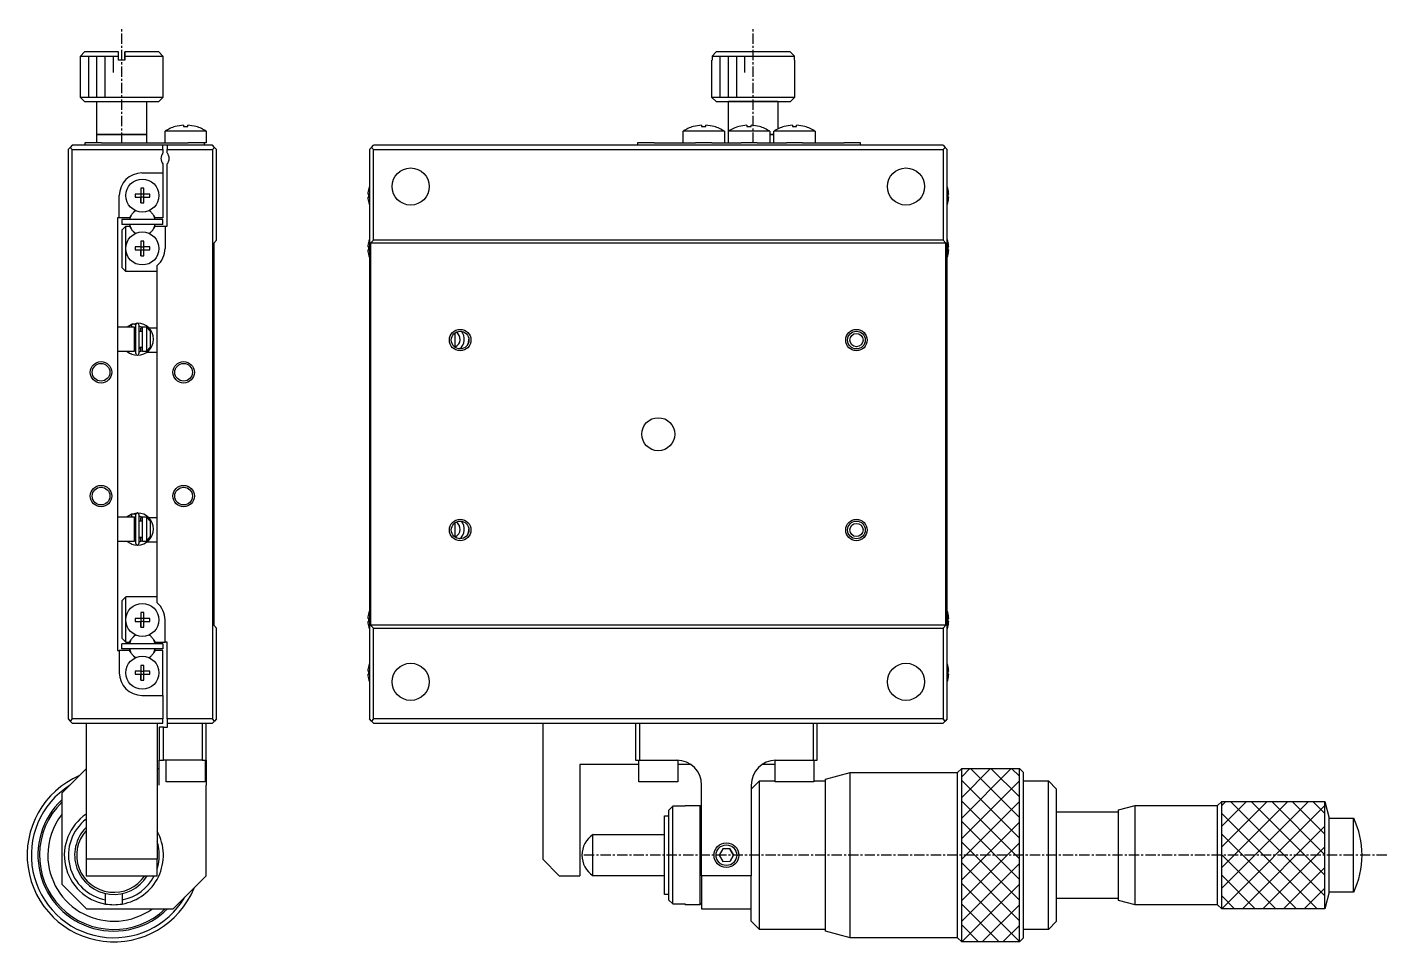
# Model space of a CAD drawing. Extents: x 913 to 1249, y 44 to 277.
# Drawn here: x 1083.9 to 1248.6, y 121.2 to 232 of the extents above; entities that cross this region are included whole.
import ezdxf

# ---------------------------------------------------------------- set-up
doc = ezdxf.new("R2010")
doc.units = 0
doc.linetypes.add('CENTER', pattern=[2, 1.25, -0.25, 0.25, -0.25])
doc.layers.get('0').update_dxf_attribs({"linetype": 'CONTINUOUS'})
doc.layers.add('CENTER', color=1, linetype='CENTER')

msp = doc.modelspace()

# ---------------------------------------------------------------- linework, layer by layer
at = {"color": 7, "linetype": 'CONTINUOUS'}
for p, q in [((1090.36, 228.49), (1090.86, 228.99)), ((1094.96, 228.99), (1090.86, 228.99)), ((1094.96, 228.49), (1094.96, 228.99)), ((1099.86, 228.99), (1095.76, 228.99)), ((1095.76, 228.99), (1095.76, 228.49)), ((1095.76, 228.49), (1095.76, 228.99)), ((1099.86, 228.99), (1100.36, 228.49)), ((1167.38, 228.99), (1166.87, 228.49)), ((1176.34, 228.99), (1167.38, 228.99)), ((1176.84, 228.49), (1176.34, 228.99)), ((1090.36, 228.49), (1094.96, 228.49)), ((1090.36, 223.49), (1090.36, 228.49)), ((1094.96, 227.99), (1094.96, 228.49)), ((1095.76, 227.99), (1094.96, 227.99)), ((1095.76, 227.99), (1095.76, 228.49)), ((1095.76, 228.49), (1100.36, 228.49)), ((1095.76, 228.49), (1095.76, 227.99)), ((1100.36, 228.49), (1100.36, 223.49)), ((1166.87, 227.99), (1166.86, 227.99)), ((1166.86, 223.49), (1166.86, 227.99)), ((1166.87, 228.49), (1176.84, 228.49)), ((1166.87, 228.49), (1166.87, 227.99)), ((1176.84, 227.99), (1176.84, 228.49)), ((1176.86, 227.99), (1176.84, 227.99)), ((1176.86, 227.99), (1176.86, 223.49)), ((1095.36, 223.49), (1090.36, 223.49)), ((1090.86, 222.99), (1090.36, 223.49)), ((1090.86, 222.99), (1095.36, 222.99)), ((1092.36, 218.99), (1092.36, 222.99)), ((1100.36, 223.49), (1095.36, 223.49)), ((1095.36, 222.99), (1099.86, 222.99)), ((1098.36, 222.99), (1098.36, 218.99)), ((1100.36, 223.49), (1099.86, 222.99)), ((1176.86, 223.49), (1166.86, 223.49)), ((1167.36, 222.99), (1166.86, 223.49)), ((1167.36, 222.99), (1168.86, 222.99)), ((1167.36, 222.99), (1176.36, 222.99)), ((1168.86, 222.99), (1174.86, 222.99)), ((1174.86, 222.99), (1168.86, 222.99)), ((1168.86, 219.39), (1168.86, 222.99)), ((1174.86, 222.99), (1176.36, 222.99)), ((1174.86, 222.99), (1174.86, 219.68)), ((1176.86, 223.49), (1176.36, 222.99)), ((1105.61, 219.39), (1100.61, 219.39)), ((1100.61, 217.99), (1100.61, 219.39)), ((1101.85, 219.96), (1101.85, 219.96)), ((1102.85, 220.13), (1102.85, 219.96)), ((1102.85, 219.96), (1103.37, 219.96)), ((1103.37, 219.96), (1103.37, 220.13)), ((1104.37, 219.96), (1104.37, 219.96)), ((1105.61, 219.39), (1105.61, 217.99)), ((1165.86, 219.39), (1163.36, 219.39)), ((1163.36, 217.99), (1163.36, 219.39)), ((1164.6, 219.96), (1164.6, 219.96)), ((1165.6, 220.13), (1165.6, 219.96)), ((1165.6, 219.96), (1166.12, 219.96)), ((1168.36, 219.39), (1165.86, 219.39)), ((1166.12, 219.96), (1166.12, 220.13)), ((1167.12, 219.96), (1167.12, 219.96)), ((1168.36, 219.39), (1168.36, 217.99)), ((1171.36, 219.39), (1168.86, 219.39)), ((1168.86, 217.99), (1168.86, 219.39)), ((1170.1, 219.96), (1170.1, 219.96)), ((1171.1, 220.13), (1171.1, 219.96)), ((1171.1, 219.96), (1171.62, 219.96)), ((1173.86, 219.39), (1171.36, 219.39)), ((1171.62, 219.96), (1171.62, 220.13)), ((1172.62, 219.96), (1172.62, 219.96)), ((1173.86, 219.39), (1173.86, 217.99)), ((1176.86, 219.39), (1174.36, 219.39)), ((1174.36, 217.99), (1174.36, 219.39)), ((1175.6, 219.96), (1175.6, 219.96)), ((1176.6, 220.13), (1176.6, 219.96)), ((1176.6, 219.96), (1177.12, 219.96)), ((1179.36, 219.39), (1176.86, 219.39)), ((1177.12, 219.96), (1177.12, 220.13)), ((1178.12, 219.96), (1178.12, 219.96)), ((1179.36, 219.39), (1179.36, 217.99)), ((1088.86, 217.19), (1089.11, 217.44)), ((1089.36, 217.69), (1089.11, 217.44)), ((1089.11, 217.44), (1089.36, 217.19)), ((1100.36, 217.69), (1089.36, 217.69)), ((1092.91, 217.99), (1090.91, 217.99)), ((1090.91, 217.99), (1090.91, 217.69)), ((1095.36, 218.99), (1092.36, 218.99)), ((1092.36, 218.99), (1095.36, 218.99)), ((1092.36, 217.99), (1092.36, 218.99)), ((1092.91, 217.99), (1102.04, 217.99)), ((1098.36, 218.99), (1095.36, 218.99)), ((1095.36, 218.99), (1098.36, 218.99)), ((1098.36, 218.99), (1098.36, 217.99)), ((1100.86, 217.69), (1100.36, 217.69)), ((1100.36, 217.19), (1100.36, 217.69)), ((1106.36, 217.69), (1100.86, 217.69)), ((1100.86, 217.69), (1100.86, 217.19)), ((1102.04, 217.99), (1103.41, 217.99)), ((1105.41, 217.99), (1103.41, 217.99)), ((1105.61, 217.99), (1105.41, 217.99)), ((1105.41, 217.69), (1105.41, 217.99)), ((1106.61, 217.44), (1106.36, 217.69)), ((1106.36, 217.19), (1106.61, 217.44)), ((1106.61, 217.44), (1106.86, 217.19)), ((1125.36, 217.19), (1125.61, 217.44)), ((1125.61, 217.44), (1125.86, 217.69)), ((1125.61, 217.44), (1125.86, 217.19)), ((1194.86, 217.69), (1125.86, 217.69)), ((1157.86, 217.99), (1157.86, 217.69)), ((1159.86, 217.99), (1157.86, 217.99)), ((1159.86, 217.99), (1164.78, 217.99)), ((1164.78, 217.99), (1164.88, 217.99)), ((1165.86, 217.99), (1164.88, 217.99)), ((1166.84, 217.99), (1165.86, 217.99)), ((1166.84, 217.99), (1166.93, 217.99)), ((1166.93, 217.99), (1170.28, 217.99)), ((1170.28, 217.99), (1170.38, 217.99)), ((1171.36, 217.99), (1170.38, 217.99)), ((1172.34, 217.99), (1171.36, 217.99)), ((1172.34, 217.99), (1172.43, 217.99)), ((1172.43, 217.99), (1175.78, 217.99)), ((1174.36, 218.99), (1173.86, 218.99)), ((1173.86, 218.99), (1174.36, 218.99)), ((1175.78, 217.99), (1175.88, 217.99)), ((1176.86, 217.99), (1175.88, 217.99)), ((1177.84, 217.99), (1176.86, 217.99)), ((1177.84, 217.99), (1177.93, 217.99)), ((1177.93, 217.99), (1182.86, 217.99)), ((1184.86, 217.99), (1182.86, 217.99)), ((1184.86, 217.69), (1184.86, 217.99)), ((1194.86, 217.69), (1195.11, 217.44)), ((1194.86, 217.19), (1195.11, 217.44)), ((1195.11, 217.44), (1195.36, 217.19)), ((1088.86, 217.19), (1088.86, 148.19)), ((1089.36, 217.19), (1100.36, 217.19)), ((1089.36, 148.19), (1089.36, 217.19)), ((1100.36, 217.19), (1100.36, 216.76)), ((1100.86, 217.19), (1106.36, 217.19)), ((1100.86, 216.76), (1100.86, 217.19)), ((1106.36, 217.19), (1106.36, 148.19)), ((1106.86, 206.19), (1106.86, 217.19)), ((1125.36, 217.19), (1125.36, 148.19)), ((1125.86, 217.19), (1194.86, 217.19)), ((1125.86, 206.19), (1125.86, 217.19)), ((1194.86, 217.19), (1194.86, 206.19)), ((1195.36, 148.19), (1195.36, 217.19)), ((1097.81, 214.34), (1100.36, 214.34)), ((1100.36, 215.43), (1100.36, 214.34)), ((1100.36, 214.34), (1100.36, 208.89)), ((1100.86, 207.89), (1100.86, 215.43)), ((1097.68, 212.48), (1097.68, 211.77)), ((1098.04, 212.48), (1097.68, 212.48)), ((1097.68, 212.48), (1097.68, 211.77)), ((1098.04, 211.77), (1098.04, 212.48)), ((1125.29, 212.48), (1125.28, 212.48)), ((1195.43, 212.48), (1195.43, 212.48)), ((1095.06, 208.89), (1095.06, 211.59)), ((1096.98, 211.77), (1096.98, 211.41)), ((1097.68, 211.77), (1096.98, 211.77)), ((1096.98, 211.41), (1097.68, 211.41)), ((1097.69, 211.76), (1097.68, 211.77)), ((1097.69, 211.43), (1097.68, 211.41)), ((1097.68, 211.41), (1097.68, 210.71)), ((1097.68, 210.71), (1097.68, 211.41)), ((1098.03, 211.76), (1097.69, 211.76)), ((1097.69, 211.76), (1097.69, 211.43)), ((1097.69, 211.43), (1098.03, 211.43)), ((1098.03, 211.76), (1098.04, 211.77)), ((1098.03, 211.43), (1098.03, 211.76)), ((1098.03, 211.43), (1098.04, 211.41)), ((1098.75, 211.77), (1098.04, 211.77)), ((1098.04, 211.41), (1098.75, 211.41)), ((1098.04, 210.71), (1098.04, 211.41)), ((1098.75, 211.41), (1098.75, 211.77)), ((1125.29, 211.77), (1125.17, 211.77)), ((1125.17, 211.41), (1125.29, 211.41)), ((1125.29, 211.41), (1125.29, 211.77)), ((1195.43, 211.77), (1195.43, 211.41)), ((1195.55, 211.77), (1195.43, 211.77)), ((1195.43, 211.41), (1195.55, 211.41)), ((1096.49, 209.19), (1096.32, 208.89)), ((1097.68, 210.71), (1098.04, 210.71)), ((1099.41, 208.89), (1099.24, 209.19)), ((1125.28, 210.71), (1125.29, 210.71)), ((1195.43, 210.71), (1195.43, 210.71)), ((1095.06, 208.89), (1094.86, 208.89)), ((1094.86, 208.89), (1094.86, 156.49)), ((1096.32, 208.89), (1095.06, 208.89)), ((1100.36, 208.69), (1095.36, 208.69)), ((1095.36, 208.69), (1095.36, 208.09)), ((1100.36, 208.09), (1095.36, 208.09)), ((1095.86, 207.89), (1095.36, 207.39)), ((1095.86, 207.89), (1096.32, 207.89)), ((1095.86, 205.19), (1095.86, 207.89)), ((1096.32, 207.89), (1096.49, 207.6)), ((1099.24, 207.6), (1099.41, 207.89)), ((1100.36, 208.89), (1099.41, 208.89)), ((1099.41, 207.89), (1100.61, 207.89)), ((1100.36, 208.09), (1100.36, 208.69)), ((1100.61, 207.89), (1100.86, 207.89)), ((1100.61, 207.89), (1100.61, 205.19)), ((1095.36, 207.39), (1095.36, 202.89)), ((1097.68, 206.08), (1097.68, 205.37)), ((1098.04, 206.08), (1097.68, 206.08)), ((1097.68, 206.08), (1097.68, 205.37)), ((1098.04, 205.37), (1098.04, 206.08)), ((1106.86, 206.19), (1106.51, 205.84)), ((1125.29, 206.08), (1125.28, 206.08)), ((1125.86, 206.19), (1125.51, 205.84)), ((1194.86, 206.19), (1125.86, 206.19)), ((1195.21, 205.84), (1194.86, 206.19)), ((1195.43, 206.08), (1195.43, 206.08)), ((1095.86, 202.39), (1095.86, 205.19)), ((1096.98, 205.37), (1096.98, 205.01)), ((1097.68, 205.37), (1096.98, 205.37)), ((1096.98, 205.01), (1097.68, 205.01)), ((1097.69, 205.36), (1097.68, 205.37)), ((1097.69, 205.03), (1097.68, 205.01)), ((1097.68, 205.01), (1097.68, 204.31)), ((1097.68, 204.31), (1097.68, 205.01)), ((1097.68, 204.31), (1098.04, 204.31)), ((1098.03, 205.36), (1097.69, 205.36)), ((1097.69, 205.36), (1097.69, 205.03)), ((1097.69, 205.03), (1098.03, 205.03)), ((1098.03, 205.36), (1098.04, 205.37)), ((1098.03, 205.03), (1098.03, 205.36)), ((1098.03, 205.03), (1098.04, 205.01)), ((1098.75, 205.37), (1098.04, 205.37)), ((1098.04, 205.01), (1098.75, 205.01)), ((1098.04, 204.31), (1098.04, 205.01)), ((1098.75, 205.01), (1098.75, 205.37)), ((1106.51, 205.84), (1106.51, 159.54)), ((1125.29, 205.37), (1125.17, 205.37)), ((1125.17, 205.01), (1125.29, 205.01)), ((1125.28, 204.31), (1125.29, 204.31)), ((1125.29, 205.01), (1125.29, 205.37)), ((1195.21, 205.84), (1125.51, 205.84)), ((1125.51, 205.84), (1125.51, 159.54)), ((1195.21, 159.54), (1195.21, 205.84)), ((1195.43, 205.37), (1195.43, 205.01)), ((1195.55, 205.37), (1195.43, 205.37)), ((1195.43, 205.01), (1195.55, 205.01)), ((1195.43, 204.31), (1195.43, 204.31)), ((1095.36, 202.89), (1095.86, 202.39)), ((1099.66, 195.17), (1099.66, 203.12)), ((1099.66, 202.39), (1095.86, 202.39)), ((1096.01, 195.7), (1096.49, 195.99)), ((1096.46, 195.98), (1096.48, 195.99)), ((1096.48, 195.99), (1097.23, 196.15)), ((1096.48, 195.99), (1096.59, 195.69)), ((1094.86, 195.69), (1096.86, 195.69)), ((1096.86, 195.69), (1096.86, 192.69)), ((1096.86, 195.19), (1097.06, 195.19)), ((1097.06, 192.45), (1097.06, 195.95)), ((1097.45, 195.95), (1097.45, 192.45)), ((1097.86, 195.64), (1097.45, 195.75)), ((1097.45, 195.19), (1097.86, 195.19)), ((1097.66, 195.19), (1097.66, 195.59)), ((1097.66, 195.59), (1097.86, 195.59)), ((1097.86, 192.69), (1097.86, 195.69)), ((1097.86, 195.69), (1098.36, 195.69)), ((1098.36, 195.69), (1098.36, 195.64)), ((1098.36, 195.64), (1098.36, 192.75)), ((1098.86, 195.11), (1098.36, 195.64)), ((1098.61, 195.59), (1099.66, 195.59)), ((1098.86, 193.28), (1098.86, 195.11)), ((1099.66, 193.02), (1099.66, 195.17)), ((1135.76, 193.28), (1135.76, 194.99)), ((1096.86, 192.69), (1094.86, 192.69)), ((1097.06, 193.19), (1096.86, 193.19)), ((1097.06, 193.09), (1096.86, 193.09)), ((1097.86, 193.19), (1097.45, 193.19)), ((1097.66, 193.09), (1097.45, 193.09)), ((1097.45, 192.66), (1097.86, 192.77)), ((1097.66, 192.7), (1097.66, 193.19)), ((1098.36, 192.69), (1097.86, 192.69)), ((1098.36, 192.75), (1098.86, 193.28)), ((1098.36, 192.75), (1098.36, 192.69)), ((1099.66, 172.17), (1099.66, 193.02)), ((1135.76, 193.28), (1135.76, 193.2)), ((1137.42, 194.2), (1137.42, 194.22)), ((1096.49, 192.42), (1096.47, 192.43)), ((1096.49, 192.42), (1096.49, 192.42)), ((1096.49, 192.42), (1096.49, 192.42)), ((1096.49, 192.42), (1096.49, 192.42)), ((1096.53, 192.4), (1096.49, 192.42)), ((1096.54, 192.4), (1096.53, 192.4)), ((1096.53, 192.4), (1096.53, 192.4)), ((1096.53, 192.4), (1096.53, 192.4)), ((1096.55, 192.4), (1096.54, 192.4)), ((1096.54, 192.4), (1096.54, 192.4)), ((1096.54, 192.4), (1096.54, 192.4)), ((1096.54, 192.4), (1096.54, 192.4)), ((1096.54, 192.4), (1096.54, 192.4)), ((1096.54, 192.4), (1096.54, 192.4)), ((1096.55, 192.39), (1096.55, 192.4)), ((1096.55, 192.4), (1096.55, 192.4)), ((1099.66, 192.59), (1098.34, 192.59)), ((1096.01, 172.7), (1096.49, 172.99)), ((1096.46, 172.98), (1097.23, 173.15)), ((1096.48, 172.99), (1096.59, 172.69)), ((1097.06, 169.45), (1097.06, 172.95)), ((1097.45, 172.95), (1097.45, 169.45)), ((1094.86, 172.69), (1096.86, 172.69)), ((1096.86, 172.69), (1096.86, 169.69)), ((1096.86, 172.19), (1097.06, 172.19)), ((1097.86, 172.64), (1097.45, 172.75)), ((1097.45, 172.19), (1097.86, 172.19)), ((1097.66, 172.19), (1097.66, 172.59)), ((1097.66, 172.59), (1097.86, 172.59)), ((1097.86, 169.69), (1097.86, 172.69)), ((1097.86, 172.69), (1098.36, 172.69)), ((1098.36, 172.69), (1098.36, 172.64)), ((1098.86, 172.11), (1098.36, 172.64)), ((1098.36, 172.64), (1098.36, 169.75)), ((1098.61, 172.59), (1099.66, 172.59)), ((1098.86, 170.28), (1098.86, 172.11)), ((1099.66, 170.02), (1099.66, 172.17)), ((1135.76, 170.28), (1135.76, 171.99)), ((1096.86, 169.69), (1094.86, 169.69)), ((1097.06, 170.19), (1096.86, 170.19)), ((1097.06, 170.09), (1096.86, 170.09)), ((1097.86, 170.19), (1097.45, 170.19)), ((1097.66, 170.09), (1097.45, 170.09)), ((1097.45, 169.66), (1097.86, 169.77)), ((1097.66, 169.7), (1097.66, 170.19)), ((1098.36, 169.69), (1097.86, 169.69)), ((1098.36, 169.75), (1098.86, 170.28)), ((1098.36, 169.75), (1098.36, 169.69)), ((1099.66, 162.27), (1099.66, 170.02)), ((1135.76, 170.28), (1135.76, 170.2)), ((1137.42, 171.2), (1137.42, 171.22)), ((1096.49, 169.42), (1096.47, 169.43)), ((1096.48, 169.42), (1096.48, 169.42)), ((1096.49, 169.42), (1096.49, 169.42)), ((1096.49, 169.42), (1096.49, 169.42)), ((1096.49, 169.42), (1096.49, 169.42)), ((1096.53, 169.4), (1096.49, 169.42)), ((1096.54, 169.4), (1096.53, 169.4)), ((1096.53, 169.4), (1096.53, 169.4)), ((1096.53, 169.4), (1096.53, 169.4)), ((1096.55, 169.4), (1096.54, 169.4)), ((1096.54, 169.4), (1096.54, 169.4)), ((1096.54, 169.4), (1096.54, 169.4)), ((1096.54, 169.4), (1096.54, 169.4)), ((1096.54, 169.4), (1096.54, 169.4)), ((1096.54, 169.4), (1096.54, 169.4)), ((1096.55, 169.39), (1096.55, 169.4)), ((1096.55, 169.4), (1096.55, 169.4)), ((1099.66, 169.59), (1098.34, 169.59)), ((1095.86, 162.99), (1095.36, 162.49)), ((1095.36, 162.49), (1095.36, 157.99)), ((1099.66, 162.99), (1095.86, 162.99)), ((1095.86, 160.19), (1095.86, 162.99)), ((1095.86, 157.49), (1095.86, 160.19)), ((1096.98, 160.37), (1096.98, 160.01)), ((1097.68, 160.37), (1096.98, 160.37)), ((1096.98, 160.01), (1097.68, 160.01)), ((1097.68, 161.08), (1097.68, 160.37)), ((1098.04, 161.08), (1097.68, 161.08)), ((1097.68, 161.08), (1097.68, 160.37)), ((1097.69, 160.36), (1097.68, 160.37)), ((1097.69, 160.03), (1097.68, 160.01)), ((1097.68, 160.01), (1097.68, 159.31)), ((1097.68, 159.31), (1097.68, 160.01)), ((1098.03, 160.36), (1097.69, 160.36)), ((1097.69, 160.36), (1097.69, 160.03)), ((1097.69, 160.03), (1098.03, 160.03)), ((1098.03, 160.36), (1098.04, 160.37)), ((1098.03, 160.03), (1098.03, 160.36)), ((1098.03, 160.03), (1098.04, 160.01)), ((1098.04, 160.37), (1098.04, 161.08)), ((1098.75, 160.37), (1098.04, 160.37)), ((1098.04, 160.01), (1098.75, 160.01)), ((1098.04, 159.31), (1098.04, 160.01)), ((1098.75, 160.01), (1098.75, 160.37)), ((1100.61, 157.49), (1100.61, 160.19)), ((1125.29, 160.37), (1125.17, 160.37)), ((1125.17, 160.01), (1125.29, 160.01)), ((1125.29, 161.08), (1125.28, 161.08)), ((1125.29, 160.01), (1125.29, 160.37)), ((1195.43, 161.08), (1195.43, 161.08)), ((1195.43, 160.37), (1195.43, 160.01)), ((1195.55, 160.37), (1195.43, 160.37)), ((1195.43, 160.01), (1195.55, 160.01)), ((1097.68, 159.31), (1098.04, 159.31)), ((1106.51, 159.54), (1106.86, 159.19)), ((1106.86, 148.19), (1106.86, 159.19)), ((1125.28, 159.31), (1125.29, 159.31)), ((1195.21, 159.54), (1125.51, 159.54)), ((1125.51, 159.54), (1125.86, 159.19)), ((1125.86, 159.19), (1194.86, 159.19)), ((1125.86, 148.19), (1125.86, 159.19)), ((1194.86, 159.19), (1195.21, 159.54)), ((1194.86, 159.19), (1194.86, 148.19)), ((1195.43, 159.31), (1195.43, 159.31)), ((1094.86, 156.49), (1095.06, 156.49)), ((1095.06, 156.49), (1095.06, 153.79)), ((1096.32, 156.49), (1095.06, 156.49)), ((1095.36, 157.99), (1095.86, 157.49)), ((1100.36, 157.29), (1095.36, 157.29)), ((1095.36, 156.69), (1095.36, 157.29)), ((1100.36, 156.69), (1095.36, 156.69)), ((1095.86, 157.49), (1096.32, 157.49)), ((1096.32, 157.49), (1096.49, 157.79)), ((1096.49, 156.2), (1096.32, 156.49)), ((1099.24, 157.79), (1099.41, 157.49)), ((1099.41, 156.49), (1099.24, 156.2)), ((1099.41, 157.49), (1100.61, 157.49)), ((1100.36, 156.49), (1099.41, 156.49)), ((1100.36, 157.29), (1100.36, 156.69)), ((1100.36, 151.04), (1100.36, 156.49)), ((1100.86, 157.49), (1100.61, 157.49)), ((1100.86, 148.19), (1100.86, 157.49)), ((1096.98, 153.97), (1096.98, 153.61)), ((1097.68, 153.97), (1096.98, 153.97)), ((1096.98, 153.61), (1097.68, 153.61)), ((1097.68, 154.68), (1097.68, 153.97)), ((1098.04, 154.68), (1097.68, 154.68)), ((1097.68, 154.68), (1097.68, 153.97)), ((1097.69, 153.96), (1097.68, 153.97)), ((1097.69, 153.63), (1097.68, 153.61)), ((1097.68, 153.61), (1097.68, 152.91)), ((1097.68, 152.91), (1097.68, 153.61)), ((1098.03, 153.96), (1097.69, 153.96)), ((1097.69, 153.96), (1097.69, 153.63)), ((1097.69, 153.63), (1098.03, 153.63)), ((1098.03, 153.96), (1098.04, 153.97)), ((1098.03, 153.63), (1098.03, 153.96)), ((1098.03, 153.63), (1098.04, 153.61)), ((1098.04, 153.97), (1098.04, 154.68)), ((1098.75, 153.97), (1098.04, 153.97)), ((1098.04, 153.61), (1098.75, 153.61)), ((1098.04, 152.91), (1098.04, 153.61)), ((1098.75, 153.61), (1098.75, 153.97)), ((1125.29, 153.97), (1125.17, 153.97)), ((1125.17, 153.61), (1125.29, 153.61)), ((1125.29, 154.68), (1125.28, 154.68)), ((1125.29, 153.61), (1125.29, 153.97)), ((1195.43, 154.68), (1195.43, 154.68)), ((1195.43, 153.97), (1195.43, 153.61)), ((1195.55, 153.97), (1195.43, 153.97)), ((1195.43, 153.61), (1195.55, 153.61)), ((1097.68, 152.91), (1098.04, 152.91)), ((1125.28, 152.91), (1125.29, 152.91)), ((1195.43, 152.91), (1195.43, 152.91)), ((1097.81, 151.04), (1100.36, 151.04)), ((1100.36, 151.04), (1100.36, 148.19)), ((1088.86, 148.19), (1089.11, 147.94)), ((1089.36, 148.19), (1089.11, 147.94)), ((1089.11, 147.94), (1089.36, 147.69)), ((1100.36, 148.19), (1089.36, 148.19)), ((1089.36, 147.69), (1100.36, 147.69)), ((1091.06, 147.69), (1091.06, 131.19)), ((1099.66, 147.69), (1099.66, 131.19)), ((1099.91, 147.19), (1099.91, 143.19)), ((1100.41, 147.19), (1099.91, 147.19)), ((1100.36, 147.69), (1100.36, 148.19)), ((1100.41, 147.19), (1100.91, 147.19)), ((1100.41, 143.19), (1100.41, 147.19)), ((1106.36, 148.19), (1100.86, 148.19)), ((1100.86, 148.19), (1100.86, 147.69)), ((1100.86, 147.69), (1106.36, 147.69)), ((1100.91, 147.19), (1100.91, 147.69)), ((1105.11, 147.69), (1105.11, 143.19)), ((1105.61, 143.19), (1105.61, 147.69)), ((1106.61, 147.94), (1106.36, 148.19)), ((1106.36, 147.69), (1106.61, 147.94)), ((1106.86, 148.19), (1106.61, 147.94)), ((1125.61, 147.94), (1125.36, 148.19)), ((1125.86, 148.19), (1125.61, 147.94)), ((1125.86, 147.69), (1125.61, 147.94)), ((1194.86, 148.19), (1125.86, 148.19)), ((1125.86, 147.69), (1194.86, 147.69)), ((1146.36, 147.69), (1146.36, 131.19)), ((1157.61, 147.69), (1157.61, 143.19)), ((1158.11, 143.19), (1158.11, 147.69)), ((1179.11, 147.69), (1179.11, 143.19)), ((1179.61, 143.19), (1179.61, 147.69)), ((1195.11, 147.94), (1194.86, 148.19)), ((1195.11, 147.94), (1194.86, 147.69)), ((1195.36, 148.19), (1195.11, 147.94)), ((1088.11, 139.19), (1091.06, 142.14)), ((1099.66, 142.19), (1099.91, 142.19)), ((1099.91, 143.19), (1100.41, 143.19)), ((1099.91, 140.19), (1099.91, 143.19)), ((1105.11, 143.19), (1100.41, 143.19)), ((1100.76, 140.59), (1100.76, 143.19)), ((1105.11, 143.19), (1105.61, 143.19)), ((1105.46, 143.19), (1105.46, 140.59)), ((1105.61, 143.19), (1105.61, 140.19)), ((1150.86, 142.69), (1150.86, 129.19)), ((1158.01, 142.69), (1150.86, 142.69)), ((1157.61, 143.19), (1158.11, 143.19)), ((1158.01, 140.59), (1158.01, 143.19)), ((1158.11, 143.19), (1162.71, 143.19)), ((1162.71, 143.19), (1162.71, 140.59)), ((1164.27, 142.69), (1162.71, 142.69)), ((1174.51, 142.69), (1172.95, 142.69)), ((1174.51, 140.59), (1174.51, 143.19)), ((1174.61, 143.19), (1179.11, 143.19)), ((1179.11, 143.19), (1179.61, 143.19)), ((1179.21, 143.19), (1179.21, 140.59)), ((1180.61, 140.89), (1183.61, 141.69)), ((1183.61, 131.69), (1183.61, 141.69)), ((1183.61, 141.69), (1196.61, 141.69)), ((1196.61, 141.69), (1197.11, 142.19)), ((1196.61, 131.69), (1196.61, 141.69)), ((1197.11, 131.69), (1197.11, 142.19)), ((1197.11, 142.19), (1204.11, 142.19)), ((1204.11, 131.69), (1204.11, 142.19)), ((1204.11, 142.19), (1204.61, 141.69)), ((1204.61, 131.69), (1204.61, 141.69)), ((1105.46, 140.59), (1100.76, 140.59)), ((1105.61, 129.19), (1105.61, 140.19)), ((1162.71, 140.59), (1158.01, 140.59)), ((1165.61, 129.19), (1165.61, 140.19)), ((1171.61, 139.69), (1172.61, 140.69)), ((1171.61, 140.19), (1171.61, 129.19)), ((1172.61, 131.69), (1172.61, 140.69)), ((1172.61, 140.69), (1174.51, 140.69)), ((1179.21, 140.59), (1174.51, 140.59)), ((1179.21, 140.69), (1180.61, 140.69)), ((1180.61, 131.69), (1180.61, 140.89)), ((1204.61, 140.69), (1207.61, 140.69)), ((1207.61, 131.69), (1207.61, 140.69)), ((1207.61, 140.69), (1208.61, 139.69)), ((1088.11, 139.19), (1088.11, 128.19)), ((1208.61, 131.69), (1208.61, 139.69)), ((1162.11, 137.61), (1161.61, 137.1)), ((1161.61, 137.1), (1161.61, 126.29)), ((1163.61, 137.61), (1162.11, 137.61)), ((1162.11, 125.78), (1162.11, 137.61)), ((1163.61, 137.69), (1163.61, 137.61)), ((1163.61, 137.69), (1165.41, 137.69)), ((1165.41, 137.69), (1165.41, 125.69)), ((1165.41, 137.69), (1165.61, 137.49)), ((1208.61, 136.94), (1216.11, 136.94)), ((1216.11, 137.19), (1218.11, 137.69)), ((1216.11, 131.69), (1216.11, 137.19)), ((1218.11, 131.69), (1218.11, 137.69)), ((1218.11, 137.69), (1228.11, 137.69)), ((1228.11, 137.69), (1228.61, 138.19)), ((1228.11, 131.69), (1228.11, 137.69)), ((1228.61, 131.69), (1228.61, 138.19)), ((1228.61, 138.19), (1241.11, 138.19)), ((1241.11, 131.69), (1241.11, 138.19)), ((1241.11, 138.19), (1241.61, 136.19)), ((1161.11, 131.69), (1161.11, 136.44)), ((1161.11, 136.44), (1161.61, 136.44)), ((1241.61, 131.69), (1241.61, 136.19)), ((1241.61, 136.19), (1244.59, 136.19)), ((1244.59, 131.69), (1244.59, 136.19)), ((1152.45, 131.69), (1152.45, 134.19)), ((1152.45, 134.19), (1161.11, 134.19)), ((1168.17, 132.44), (1167.74, 131.69)), ((1169.03, 132.45), (1168.17, 132.44)), ((1169.47, 131.7), (1169.03, 132.45)), ((1169.03, 132.45), (1169.47, 131.7)), ((1099.66, 131.19), (1091.06, 131.19)), ((1091.06, 131.19), (1091.06, 129.19)), ((1099.66, 129.19), (1099.66, 131.19)), ((1148.36, 129.19), (1146.36, 131.19)), ((1152.45, 129.19), (1152.45, 131.69)), ((1161.11, 126.94), (1161.11, 131.69)), ((1167.74, 131.69), (1168.18, 130.94)), ((1168.18, 130.94), (1169.05, 130.95)), ((1169.05, 130.95), (1169.47, 131.7)), ((1169.47, 131.7), (1169.05, 130.95)), ((1172.61, 122.69), (1172.61, 131.69)), ((1180.61, 122.49), (1180.61, 131.69)), ((1183.61, 121.69), (1183.61, 131.69)), ((1196.61, 121.69), (1196.61, 131.69)), ((1197.11, 121.19), (1197.11, 131.69)), ((1204.11, 121.19), (1204.11, 131.69)), ((1204.61, 121.69), (1204.61, 131.69)), ((1207.61, 122.69), (1207.61, 131.69)), ((1208.61, 123.69), (1208.61, 131.69)), ((1216.11, 126.19), (1216.11, 131.69)), ((1218.11, 125.69), (1218.11, 131.69)), ((1228.11, 125.69), (1228.11, 131.69)), ((1228.61, 125.19), (1228.61, 131.69)), ((1241.11, 125.19), (1241.11, 131.69)), ((1241.61, 127.19), (1241.61, 131.69)), ((1244.59, 127.19), (1244.59, 131.69)), ((1091.06, 129.19), (1099.66, 129.19)), ((1105.61, 129.19), (1101.61, 125.19)), ((1148.36, 129.19), (1150.86, 129.19)), ((1161.11, 129.19), (1152.45, 129.19)), ((1171.61, 129.19), (1165.61, 129.19)), ((1165.61, 129.19), (1165.61, 125.19)), ((1171.61, 125.19), (1171.61, 129.19)), ((1091.11, 125.19), (1088.11, 128.19)), ((1093.41, 126.29), (1093.41, 127.05)), ((1093.41, 125.78), (1093.41, 127.05)), ((1095.41, 127.05), (1095.41, 126.29)), ((1161.61, 126.94), (1161.11, 126.94)), ((1241.61, 127.19), (1241.11, 125.19)), ((1244.59, 127.19), (1241.61, 127.19)), ((1091.11, 125.19), (1101.61, 125.19)), ((1093.41, 125.78), (1093.41, 126.29)), ((1095.41, 126.29), (1095.41, 125.78)), ((1161.61, 126.29), (1162.11, 125.78)), ((1162.11, 125.78), (1163.61, 125.78)), ((1163.61, 125.78), (1163.61, 125.69)), ((1165.41, 125.69), (1163.61, 125.69)), ((1165.61, 125.89), (1165.41, 125.69)), ((1165.61, 125.19), (1171.61, 125.19)), ((1171.61, 123.69), (1171.61, 125.19)), ((1216.11, 126.44), (1208.61, 126.44)), ((1218.11, 125.69), (1216.11, 126.19)), ((1228.11, 125.69), (1218.11, 125.69)), ((1228.61, 125.19), (1228.11, 125.69)), ((1241.11, 125.19), (1228.61, 125.19)), ((1172.61, 122.69), (1171.61, 123.69)), ((1208.61, 123.69), (1207.61, 122.69)), ((1180.61, 122.69), (1172.61, 122.69)), ((1183.61, 121.69), (1180.61, 122.49)), ((1207.61, 122.69), (1204.61, 122.69)), ((1196.61, 121.69), (1183.61, 121.69)), ((1197.11, 121.19), (1196.61, 121.69)), ((1204.11, 121.19), (1197.11, 121.19)), ((1204.61, 121.69), (1204.11, 121.19))]:
    msp.add_line(p, q, dxfattribs=at)
at = {"color": 3, "linetype": 'CONTINUOUS'}
for p, q in [((1091.36, 223.49), (1091.36, 228.49)), ((1092.36, 223.49), (1092.36, 228.49)), ((1093.36, 223.49), (1093.36, 228.49)), ((1094.36, 226.49), (1094.36, 228.49)), ((1167.86, 223.49), (1167.86, 228.49)), ((1168.86, 223.49), (1168.86, 228.49)), ((1169.86, 223.49), (1169.86, 228.49)), ((1170.86, 226.49), (1170.86, 228.49)), ((1197.11, 136.19), (1203.11, 142.19)), ((1197.11, 138.69), (1200.61, 142.19)), ((1197.11, 141.19), (1198.11, 142.19)), ((1198.16, 142.19), (1204.11, 136.25)), ((1200.66, 142.19), (1204.11, 138.75)), ((1203.16, 142.19), (1204.11, 141.25)), ((1197.11, 140.75), (1204.11, 133.75)), ((1197.11, 133.69), (1204.11, 140.69)), ((1197.11, 138.25), (1204.11, 131.25)), ((1197.11, 131.19), (1204.11, 138.19)), ((1228.61, 127.69), (1239.11, 138.19)), ((1228.61, 130.19), (1236.61, 138.19)), ((1228.61, 132.69), (1234.11, 138.19)), ((1228.61, 135.19), (1231.61, 138.19)), ((1228.61, 137.69), (1229.11, 138.19)), ((1228.61, 125.19), (1241.11, 137.69)), ((1228.61, 136.75), (1240.16, 125.19)), ((1229.66, 138.19), (1241.11, 126.75)), ((1232.16, 138.19), (1241.11, 129.25)), ((1234.66, 138.19), (1241.11, 131.75)), ((1237.16, 138.19), (1241.11, 134.25)), ((1239.66, 138.19), (1241.11, 136.75)), ((1197.11, 135.75), (1204.11, 128.75)), ((1197.11, 128.69), (1204.11, 135.69)), ((1231.11, 125.19), (1241.11, 135.19)), ((1228.61, 134.25), (1237.66, 125.19)), ((1197.11, 133.25), (1204.11, 126.25)), ((1197.11, 126.19), (1204.11, 133.19)), ((1233.61, 125.19), (1241.11, 132.69)), ((1197.11, 130.75), (1204.11, 123.75)), ((1197.11, 123.69), (1204.11, 130.69)), ((1228.61, 131.75), (1235.16, 125.19)), ((1236.11, 125.19), (1241.11, 130.19)), ((1228.61, 129.25), (1232.66, 125.19)), ((1197.11, 128.25), (1204.11, 121.25)), ((1197.11, 121.19), (1204.11, 128.19)), ((1238.61, 125.19), (1241.11, 127.69)), ((1197.11, 125.75), (1201.66, 121.19)), ((1199.61, 121.19), (1204.11, 125.69)), ((1228.61, 126.75), (1230.16, 125.19)), ((1197.11, 123.25), (1199.16, 121.19)), ((1202.11, 121.19), (1204.11, 123.19))]:
    msp.add_line(p, q, dxfattribs=at)
at = {"color": 7, "linetype": 'CONTINUOUS'}
for points in [[(1096.49, 195.99), (1096.52, 196), (1096.55, 196.02), (1096.59, 196.03), (1096.62, 196.03), (1096.65, 196.04), (1096.69, 196.04), (1096.72, 196.05), (1096.76, 196.05), (1096.79, 196.05), (1096.82, 196.05), (1096.86, 196.04), (1096.89, 196.04), (1096.93, 196.03), (1096.96, 196.02), (1096.99, 196.01), (1097.02, 196), (1097.05, 195.98), (1097.06, 195.98)], [(1096.49, 195.99), (1096.49, 195.99), (1096.49, 195.99), (1096.49, 195.99), (1096.49, 195.98), (1096.49, 195.98), (1096.49, 195.97), (1096.49, 195.96), (1096.49, 195.96), (1096.49, 195.95), (1096.5, 195.94), (1096.5, 195.92), (1096.5, 195.91), (1096.51, 195.9), (1096.51, 195.89), (1096.52, 195.87), (1096.52, 195.86), (1096.53, 195.85), (1096.53, 195.83), (1096.54, 195.82), (1096.55, 195.8), (1096.55, 195.79), (1096.56, 195.77), (1096.56, 195.76), (1096.57, 195.74), (1096.58, 195.73), (1096.58, 195.72), (1096.59, 195.71), (1096.6, 195.69)], [(1097.06, 195.35), (1097.06, 195.37), (1097.06, 195.38), (1097.06, 195.4), (1097.06, 195.41), (1097.05, 195.43), (1097.05, 195.44), (1097.04, 195.46), (1097.04, 195.47), (1097.03, 195.48), (1097.03, 195.5), (1097.02, 195.51), (1097.01, 195.52), (1097, 195.53), (1096.99, 195.55), (1096.98, 195.56), (1096.97, 195.57), (1096.96, 195.58), (1096.95, 195.59), (1096.94, 195.6), (1096.93, 195.61), (1096.91, 195.62), (1096.9, 195.62), (1096.89, 195.63), (1096.87, 195.64), (1096.86, 195.64)], [(1096.86, 192.77), (1096.87, 192.77), (1096.88, 192.78), (1096.89, 192.78), (1096.91, 192.79), (1096.92, 192.8), (1096.93, 192.81), (1096.94, 192.81), (1096.96, 192.82), (1096.97, 192.83), (1096.98, 192.85), (1096.99, 192.86), (1097, 192.87), (1097.01, 192.88), (1097.01, 192.89), (1097.02, 192.91), (1097.03, 192.92), (1097.03, 192.93), (1097.04, 192.95), (1097.05, 192.96), (1097.05, 192.98), (1097.05, 192.99), (1097.06, 193), (1097.06, 193.02), (1097.06, 193.03), (1097.06, 193.05), (1097.06, 193.06)], [(1096.49, 172.99), (1096.52, 173), (1096.55, 173.02), (1096.59, 173.03), (1096.62, 173.03), (1096.65, 173.04), (1096.69, 173.04), (1096.72, 173.05), (1096.76, 173.05), (1096.79, 173.05), (1096.82, 173.05), (1096.86, 173.04), (1096.89, 173.04), (1096.93, 173.03), (1096.96, 173.02), (1096.99, 173.01), (1097.02, 173), (1097.05, 172.98), (1097.06, 172.98)], [(1096.49, 172.99), (1096.49, 172.99), (1096.49, 172.99), (1096.49, 172.99), (1096.49, 172.98), (1096.49, 172.98), (1096.49, 172.97), (1096.49, 172.96), (1096.49, 172.96), (1096.49, 172.95), (1096.5, 172.94), (1096.5, 172.92), (1096.5, 172.91), (1096.51, 172.9), (1096.51, 172.89), (1096.52, 172.87), (1096.52, 172.86), (1096.53, 172.85), (1096.53, 172.83), (1096.54, 172.82), (1096.55, 172.8), (1096.55, 172.79), (1096.56, 172.77), (1096.56, 172.76), (1096.57, 172.74), (1096.58, 172.73), (1096.58, 172.72), (1096.59, 172.71), (1096.6, 172.69)], [(1097.06, 172.35), (1097.06, 172.37), (1097.06, 172.38), (1097.06, 172.4), (1097.06, 172.41), (1097.05, 172.43), (1097.05, 172.44), (1097.04, 172.46), (1097.04, 172.47), (1097.03, 172.48), (1097.03, 172.5), (1097.02, 172.51), (1097.01, 172.52), (1097, 172.53), (1096.99, 172.55), (1096.98, 172.56), (1096.97, 172.57), (1096.96, 172.58), (1096.95, 172.59), (1096.94, 172.6), (1096.93, 172.61), (1096.91, 172.62), (1096.9, 172.62), (1096.89, 172.63), (1096.87, 172.64), (1096.86, 172.64)], [(1096.86, 169.77), (1096.87, 169.77), (1096.88, 169.78), (1096.89, 169.78), (1096.91, 169.79), (1096.92, 169.8), (1096.93, 169.81), (1096.94, 169.81), (1096.96, 169.82), (1096.97, 169.83), (1096.98, 169.85), (1096.99, 169.86), (1097, 169.87), (1097.01, 169.88), (1097.01, 169.89), (1097.02, 169.91), (1097.03, 169.92), (1097.03, 169.93), (1097.04, 169.95), (1097.05, 169.96), (1097.05, 169.98), (1097.05, 169.99), (1097.06, 170), (1097.06, 170.02), (1097.06, 170.03), (1097.06, 170.05), (1097.06, 170.06)]]:
    msp.add_lwpolyline(points, dxfattribs=at)
for centre, radius in [((1130.36, 212.69), 2.25), ((1190.36, 212.69), 2.25), ((1097.86, 211.59), 2), ((1097.86, 205.19), 2), ((1136.36, 194.09), 1.07), ((1184.36, 194.09), 1.07), ((1184.36, 194.09), 0.8), ((1092.86, 190.19), 1.07), ((1102.86, 190.19), 1.07), ((1160.36, 182.69), 2), ((1092.86, 175.19), 1.07), ((1102.86, 175.19), 1.07), ((1136.36, 171.09), 1.07), ((1184.36, 171.09), 1.07), ((1184.36, 171.09), 0.8), ((1097.86, 160.19), 2), ((1097.86, 153.79), 2), ((1130.36, 152.69), 2.25), ((1190.36, 152.69), 2.25), ((1168.61, 131.69), 1.25)]:
    msp.add_circle(centre, radius, dxfattribs=at)
at = {"color": 3, "linetype": 'CONTINUOUS'}
for centre, radius in [((1136.36, 194.09), 1.3), ((1184.36, 194.09), 1.3), ((1092.86, 190.19), 1.3), ((1102.86, 190.19), 1.3), ((1092.86, 175.19), 1.3), ((1102.86, 175.19), 1.3), ((1136.36, 171.09), 1.3), ((1184.36, 171.09), 1.3), ((1168.61, 131.69), 1.5)]:
    msp.add_circle(centre, radius, dxfattribs=at)
at = {"color": 7, "linetype": 'CONTINUOUS'}
for centre, radius, start, end in [((1103.11, 215.64), 4.5, 106.2858, 123.749), ((1103.11, 215.64), 4.49, 93.3178, 106.2694), ((1103.11, 215.64), 4.49, 73.7306, 86.6822), ((1103.11, 215.64), 4.5, 56.251, 73.7142), ((1165.86, 215.64), 4.5, 106.2858, 123.749), ((1165.86, 215.64), 4.49, 93.3178, 106.2694), ((1165.86, 215.64), 4.49, 73.7306, 86.6822), ((1165.86, 215.64), 4.5, 56.251, 73.7142), ((1171.36, 215.64), 4.5, 106.2858, 123.749), ((1171.36, 215.64), 4.49, 93.3178, 106.2694), ((1171.36, 215.64), 4.49, 73.7306, 86.6822), ((1171.36, 215.64), 4.5, 56.251, 73.7142), ((1176.86, 215.64), 4.5, 106.2858, 123.749), ((1176.86, 215.64), 4.49, 93.3178, 106.2694), ((1176.86, 215.64), 4.49, 73.7306, 86.6822), ((1176.86, 215.64), 4.5, 56.251, 73.7142), ((1101.11, 216.09), 1, 138.5904, 221.4096), ((1100.11, 216.09), 1, 318.5904, 41.4096), ((1097.81, 211.59), 2.75, 90, 180), ((1128.36, 211.59), 3.19, 163.8933, 176.7703), ((1128.36, 211.59), 3.2, 159.6359, 163.8775), ((1192.36, 211.59), 3.2, 16.1225, 20.3641), ((1192.36, 211.59), 3.19, 3.2297, 16.1067), ((1128.36, 211.59), 3.19, 183.2297, 196.1067), ((1192.36, 211.59), 3.19, 343.8933, 356.7703), ((1097.86, 208.39), 1.59, 150, 169.1069), ((1097.86, 208.39), 1.59, 135, 150), ((1097.98, 208.28), 1.75, 121.8865, 135.0044), ((1097.86, 208.39), 1.59, 120.4332, 135), ((1097.75, 208.28), 1.75, 44.9956, 58.1135), ((1097.86, 208.39), 1.59, 45, 59.5668), ((1097.86, 208.39), 1.59, 30, 45), ((1097.86, 208.39), 1.59, 10.8931, 30), ((1128.36, 211.59), 3.2, 196.1225, 200.3641), ((1192.36, 211.59), 3.2, 339.6359, 343.8775), ((1097.86, 208.39), 1.59, 190.893, 210), ((1097.86, 208.39), 1.59, 210, 225), ((1097.86, 208.39), 1.59, 315, 330), ((1097.86, 208.39), 1.59, 330, 349.107), ((1097.98, 208.51), 1.75, 224.9956, 238.1135), ((1097.86, 208.39), 1.59, 225, 239.5667), ((1097.75, 208.51), 1.75, 301.8865, 315.0044), ((1097.86, 208.39), 1.59, 300.4333, 315), ((1128.36, 205.19), 3.19, 163.8933, 176.7703), ((1128.36, 205.19), 3.2, 159.6359, 163.8775), ((1192.36, 205.19), 3.2, 16.1225, 20.3641), ((1192.36, 205.19), 3.19, 3.2297, 16.1067), ((1097.86, 205.19), 2.75, 310.8852, 0), ((1128.36, 205.19), 3.19, 183.2297, 196.1067), ((1128.36, 205.19), 3.2, 196.1225, 200.3641), ((1192.36, 205.19), 3.2, 339.6359, 343.8775), ((1192.36, 205.19), 3.19, 343.8933, 356.7703), ((1097.26, 195.95), 0.195, 0, 180), ((1097.26, 194.2), 1.94, 270.7322, 89.3433), ((1135.36, 194.19), 1, 293.5782, 59.1345), ((1135.36, 194.19), 1.5, 308.5543, 40.0245), ((1097.26, 194.21), 1.95, 231.0282, 269.2393), ((1135.87, 194.2), 1.55, 333.8231, 0), ((1097.26, 192.45), 0.195, 180, 0), ((1097.26, 172.95), 0.195, 0, 180), ((1097.26, 171.2), 1.94, 270.7322, 89.3433), ((1135.36, 171.19), 1, 293.5782, 59.1345), ((1135.36, 171.19), 1.5, 308.5543, 40.0245), ((1097.26, 171.21), 1.95, 231.0282, 269.2393), ((1135.87, 171.2), 1.55, 333.8231, 0), ((1097.26, 169.45), 0.195, 180, 0), ((1097.86, 160.19), 2.75, 0, 49.1148), ((1128.36, 160.19), 3.19, 163.8933, 176.7703), ((1128.36, 160.19), 3.19, 183.2297, 196.1067), ((1128.36, 160.19), 3.2, 159.6359, 163.8775), ((1192.36, 160.19), 3.2, 16.1225, 20.3641), ((1192.36, 160.19), 3.19, 3.2297, 16.1067), ((1192.36, 160.19), 3.19, 343.8933, 356.7703), ((1097.86, 156.99), 1.59, 135, 150), ((1097.98, 156.88), 1.75, 121.8865, 135.0044), ((1097.86, 156.99), 1.59, 120.4333, 135), ((1097.75, 156.88), 1.75, 44.9956, 58.1135), ((1097.86, 156.99), 1.59, 45, 59.5667), ((1097.86, 156.99), 1.59, 30, 45), ((1128.36, 160.19), 3.2, 196.1225, 200.3641), ((1192.36, 160.19), 3.2, 339.6359, 343.8775), ((1097.86, 156.99), 1.59, 150, 169.107), ((1097.86, 156.99), 1.59, 190.8931, 210), ((1097.86, 156.99), 1.59, 10.893, 30), ((1097.86, 156.99), 1.59, 330, 349.1069), ((1097.86, 156.99), 1.59, 210, 225), ((1097.98, 157.11), 1.75, 224.9956, 238.1135), ((1097.86, 156.99), 1.59, 225, 239.5668), ((1097.75, 157.11), 1.75, 301.8865, 315.0905), ((1097.86, 156.99), 1.59, 300.4332, 315.0949), ((1097.86, 156.99), 1.59, 315.0949, 330), ((1128.36, 153.79), 3.2, 159.6359, 163.8775), ((1192.36, 153.79), 3.2, 16.1225, 20.3641), ((1097.81, 153.79), 2.75, 180, 270), ((1128.36, 153.79), 3.19, 163.8933, 176.7703), ((1128.36, 153.79), 3.19, 183.2297, 196.1067), ((1192.36, 153.79), 3.19, 3.2297, 16.1067), ((1192.36, 153.79), 3.19, 343.8933, 356.7703), ((1128.36, 153.79), 3.2, 196.1225, 200.3641), ((1192.36, 153.79), 3.2, 339.6359, 343.8775), ((1162.61, 140.19), 3, 0, 90), ((1174.61, 140.19), 3, 90, 180), ((1094.41, 131.69), 10.5, 113.3322, 337.6899), ((1094.41, 131.69), 10, 122.3713, 329.3647), ((1094.41, 131.69), 9.2, 133.2185, 315.0474), ((1094.41, 131.69), 9, 134.427, 313.7617), ((1094.41, 131.69), 8, 141.9525, 180.0004), ((1094.41, 131.69), 6, 123.9406, 260.4059), ((1094.41, 131.69), 5.5, 127.5238, 259.5243), ((1094.41, 131.69), 4.75, 134.8508, 328.2431), ((1235.11, 131.69), 10.5, 0, 25.3769), ((1094.41, 131.69), 6, 279.5941, 28.955), ((1154.11, 131.69), 3, 123.5573, 180), ((1094.41, 131.69), 5.5, 342.6586, 17.3414), ((1094.41, 131.69), 8, 180.0004, 305.6591), ((1154.11, 131.69), 3, 180, 236.4427), ((1235.11, 131.69), 10.5, 334.6231, 0), ((1094.41, 131.69), 5.5, 280.4757, 332.9643), ((1094.41, 131.69), 6, 260.4059, 279.5941)]:
    msp.add_arc(centre, radius, start, end, dxfattribs=at)
at = {"color": 3, "linetype": 'CONTINUOUS'}
msp.add_arc((1094.41, 131.69), 4.5, 138.1114, 326.251, dxfattribs=at)
at = {"layer": 'CENTER', "color": 1, "linetype": 'CENTER'}
for p, q in [((1095.36, 217.99), (1095.36, 231.99)), ((1171.86, 217.99), (1171.86, 231.99)), ((1248.61, 131.69), (1151.11, 131.69))]:
    msp.add_line(p, q, dxfattribs=at)

doc.saveas('drawing.dxf')
